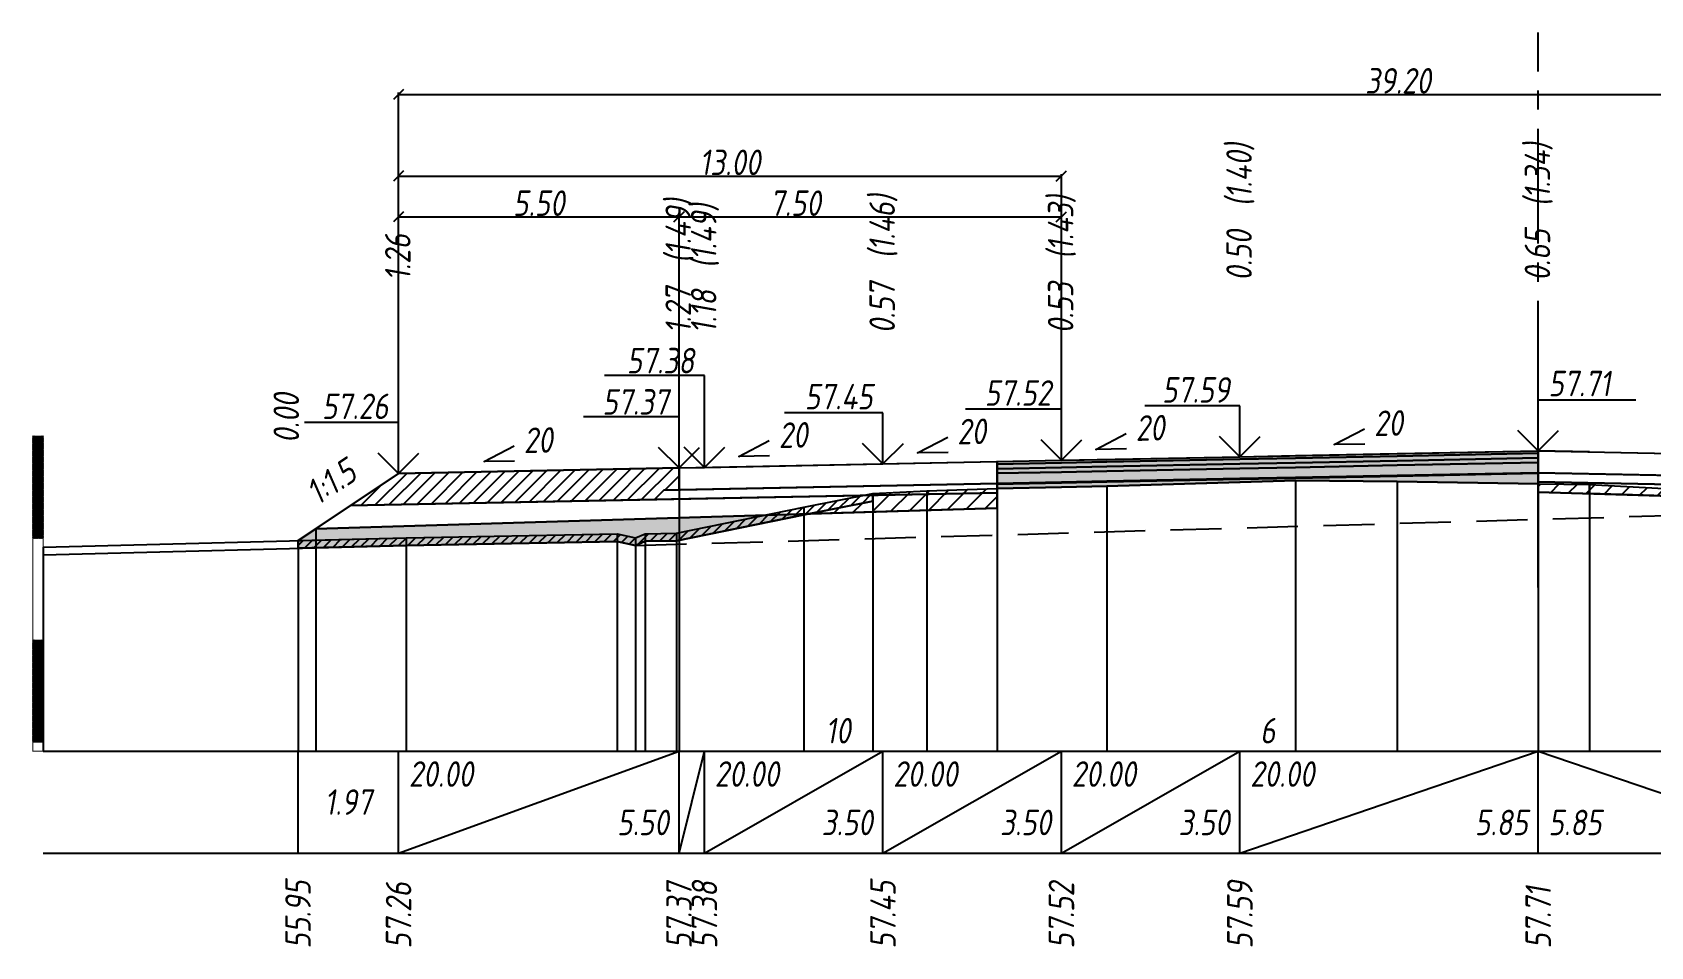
# Model space of a CAD drawing. Extents: x -717 to 1451, y -133302 to 233.
# Drawn here: x 78.9 to 237.6, y -72738.2 to -72648.5 of the extents above; entities that cross this region are included whole.
import ezdxf
from ezdxf.enums import TextEntityAlignment as Align

# ---------------------------------------------------------------- set-up
doc = ezdxf.new("R2010")
doc.units = 0
doc.linetypes.add('осевая2', pattern=[1.125, 0.75, -0.125, 0.125, -0.125])
doc.linetypes.add('штриховая', pattern=[0.75, 0.5, -0.25])
for name, color, linetype in [('Интерполированный поперечник', 2, 'Continuous'), ('Код_514', 1, 'Continuous'), ('Контур_0', 7, 'Continuous'), ('Контур_2564', 7, 'Continuous'), ('Контур_2660', 7, 'Continuous'), ('Контур_2665', 7, 'Continuous'), ('Контур_400', 7, 'Continuous'), ('Контур_508', 7, 'Continuous'), ('Контур_512', 7, 'Continuous'), ('Контур_513', 7, 'Continuous'), ('Красный поперечник', 1, 'Continuous'), ('Линейка абсолютных высот', 7, 'Continuous'), ('Объём_2501', 7, 'Continuous'), ('Объём_2564', 7, 'Continuous'), ('Объём_2650', 7, 'Continuous'), ('Объём_2660', 7, 'Continuous'), ('Объём_2661', 7, 'Continuous'), ('Объём_2665', 7, 'Continuous'), ('Объём_2666', 7, 'Continuous'), ('Объём_2667', 7, 'Continuous'), ('Объём_2668', 7, 'Continuous'), ('Объём_2669', 7, 'Continuous'), ('Объём_2675', 7, 'Continuous'), ('Объём_2753', 7, 'Continuous'), ('Ось', 1, 'осевая2'), ('Откосы', 7, 'Continuous'), ('Отметки покрытия', 7, 'Continuous'), ('Рабочие отметки', 7, 'Continuous'), ('Рабочие отметки доп.', 7, 'Continuous'), ('Слои выравнивания', 7, 'Continuous'), ('Таблица', 7, 'Continuous'), ('Уклоны проезжей части', 7, 'Continuous'), ('Черный поперечник', 3, 'Continuous')]:
    doc.layers.add(name, color=color, linetype=linetype)
for name, color, linetype, true_color in [('Контур_2540', 2, 'Continuous', 0xffff00), ('Контур_2560', 2, 'Continuous', 0xffff00), ('Контур_2561', 7, 'Continuous', 0xff8040), ('Контур_2562', 3, 'Continuous', 0x00ff00), ('Контур_2563', 7, 'Continuous', 0xff8000), ('Контур_2570', 7, 'Continuous', 0x80ff00), ('Контур_2725', 7, 'Continuous', 0x323232), ('Контур_2736', 4, 'Continuous', 0x00ffff), ('Контур_2737', 4, 'Continuous', 0x00ffff), ('Контур_2738', 4, 'Continuous', 0x00ffff), ('Контур_2739', 4, 'Continuous', 0x00ffff), ('Контур_2741', 4, 'Continuous', 0x00ffff), ('Контур_2742', 4, 'Continuous', 0x00ffff), ('Контур_2743', 4, 'Continuous', 0x00ffff), ('Контур_2744', 7, 'Continuous', 0xa4ffff), ('Контур_2745', 7, 'Continuous', 0xa4ffff), ('Контур_2747', 4, 'Continuous', 0x00ffff), ('Контур_2748', 4, 'Continuous', 0x00ffff), ('Контур_2749', 4, 'Continuous', 0x00ffff), ('Контур_2750', 4, 'Continuous', 0x00ffff), ('Контур_2751', 4, 'Continuous', 0x00ffff), ('Контур_2752', 4, 'Continuous', 0x00ffff), ('Контур_2760', 7, 'Continuous', 0x323232), ('Контур_2761', 7, 'Continuous', 0x323232), ('Контур_2762', 7, 'Continuous', 0x323232), ('Контур_2763', 7, 'Continuous', 0x323232), ('Контур_2764', 7, 'Continuous', 0x323232), ('Контур_2765', 7, 'Continuous', 0x323232), ('Контур_402', 7, 'Continuous', 0xff6464), ('Контур_703', 4, 'Continuous', 0x00ffff), ('Контур_705', 4, 'Continuous', 0x00ffff), ('Контур_707', 4, 'Continuous', 0x00ffff), ('Контур_720', 131, 'Continuous', 0xaaffff), ('Объём_2500', 7, 'Continuous', 0xc0c0c0), ('Объём_2520', 7, 'Continuous', 0x80ffff), ('Объём_2540', 2, 'Continuous', 0xffff00), ('Объём_2560', 2, 'Continuous', 0xffff00), ('Объём_2561', 7, 'Continuous', 0xff8040), ('Объём_2562', 3, 'Continuous', 0x00ff00), ('Объём_2563', 7, 'Continuous', 0xff8000), ('Объём_2570', 7, 'Continuous', 0x80ff00), ('Объём_2600', 7, 'Continuous', 0x808000), ('Объём_2746', 2, 'Continuous', 0xffff00)]:
    doc.layers.add(name, color=color, linetype=linetype, true_color=true_color)
doc.styles.get("Standard").update_dxf_attribs({"font": 'txt', "height": 2.5})
doc.styles.add('М', font='romand.shx', dxfattribs={"width": 0.8, "oblique": 10, "height": 2.5})
doc.dimstyles.get("Standard").update_dxf_attribs({"dimtxt": 0.18, "dimasz": 0.18, "dimexe": 0.18, "dimexo": 0.0625, "dimgap": 0.09, "dimtad": 0, "dimtih": 1, "dimtoh": 1, "dimdec": 4, "dimzin": 0, "dimdsep": 46, "dimtxsty": 'Standard', "dimcen": 0.09, "dimadec": 0, "dimazin": 0, "dimtfac": 1, "dimtdec": 4, "dimtofl": 0, "dimtmove": 0, "dimatfit": 3, "dimfxl": 1, "dimtolj": 1, "dimtzin": 0, "dimarcsym": 0})
pattern_1 = [(45.00000125, (0, 0), (-0.026516505928, 0.026516504769), []), (135.00000034, (0, 0), (-0.02651650519, -0.026516505506), [])]

# ---------------------------------------------------------------- blocks, each defined once
blk = doc.blocks.new('_Oblique')
at = {"color": 0, "linetype": 'ByBlock', "lineweight": -2}
blk.add_line((-0.5, -0.5), (0.5, 0.5), dxfattribs=at)
blk = doc.blocks.new('*D3459')
at = {"color": 0, "lineweight": -2, "transparency": 16777216}
for p, q in [((114.86, -72691.78), (114.86, -72666.43)), ((114.86, -72666.61), (142.36, -72666.61)), ((142.36, -72691.23), (142.36, -72666.43))]:
    blk.add_line(p, q, dxfattribs=at)
at = {"layer": 'Defpoints', "color": 0, "transparency": 16777216}
for p in [(142.36, -72666.61), (114.86, -72691.85), (142.36, -72691.3)]:
    blk.add_point(p, dxfattribs=at)
at = {"color": 0, "lineweight": -2, "transparency": 16777216, "rotation": 180}
blk.add_blockref('_Oblique', (114.86, -72666.61), dxfattribs=at)
at = {"color": 0, "lineweight": -2, "transparency": 16777216}
blk.add_blockref('_Oblique', (142.36, -72666.61), dxfattribs=at)
at = {"color": 0, "transparency": 16777216, "insert": (128.61, -72665.27), "char_height": 2.5, "width": 9.5833, "attachment_point": 5, "style": 'М'}
blk.add_mtext('\\A1;5.50', dxfattribs=at)
blk = doc.blocks.new('*D3461')
at = {"color": 0, "lineweight": -2, "transparency": 16777216}
for p, q in [((142.36, -72691.23), (142.36, -72666.43)), ((142.36, -72666.61), (179.86, -72666.61)), ((179.86, -72690.48), (179.86, -72666.43))]:
    blk.add_line(p, q, dxfattribs=at)
at = {"layer": 'Defpoints', "color": 0, "transparency": 16777216}
for p in [(179.86, -72666.61), (179.86, -72690.55), (142.36, -72691.3)]:
    blk.add_point(p, dxfattribs=at)
at = {"color": 0, "lineweight": -2, "transparency": 16777216, "rotation": 180}
blk.add_blockref('_Oblique', (142.36, -72666.61), dxfattribs=at)
at = {"color": 0, "lineweight": -2, "transparency": 16777216}
blk.add_blockref('_Oblique', (179.86, -72666.61), dxfattribs=at)
at = {"color": 0, "transparency": 16777216, "insert": (153.77, -72665.27), "char_height": 2.5, "width": 9.5833, "attachment_point": 5, "style": 'М'}
blk.add_mtext('\\A1;7.50', dxfattribs=at)
blk = doc.blocks.new('*D3464')
at = {"color": 0, "lineweight": -2, "transparency": 16777216}
for p, q in [((114.86, -72691.78), (114.86, -72662.43)), ((114.86, -72662.61), (179.86, -72662.61)), ((179.86, -72690.48), (179.86, -72662.43))]:
    blk.add_line(p, q, dxfattribs=at)
at = {"layer": 'Defpoints', "color": 0, "transparency": 16777216}
for p in [(179.86, -72662.61), (179.86, -72690.55), (114.86, -72691.85)]:
    blk.add_point(p, dxfattribs=at)
at = {"color": 0, "lineweight": -2, "transparency": 16777216, "rotation": 180}
blk.add_blockref('_Oblique', (114.86, -72662.61), dxfattribs=at)
at = {"color": 0, "lineweight": -2, "transparency": 16777216}
blk.add_blockref('_Oblique', (179.86, -72662.61), dxfattribs=at)
at = {"color": 0, "transparency": 16777216, "insert": (147.36, -72661.27), "char_height": 2.5, "width": 10.8333, "attachment_point": 5, "style": 'М'}
blk.add_mtext('\\A1;13.00', dxfattribs=at)
blk = doc.blocks.new('*D3465')
at = {"color": 0, "lineweight": -2, "transparency": 16777216}
for p, q in [((114.86, -72691.78), (114.86, -72654.43)), ((114.86, -72654.61), (310.87, -72654.61)), ((310.87, -72691.58), (310.87, -72654.43))]:
    blk.add_line(p, q, dxfattribs=at)
at = {"layer": 'Defpoints', "color": 0, "transparency": 16777216}
for p in [(310.87, -72654.61), (114.86, -72691.85), (310.87, -72691.65)]:
    blk.add_point(p, dxfattribs=at)
at = {"color": 0, "lineweight": -2, "transparency": 16777216, "rotation": 180}
blk.add_blockref('_Oblique', (114.86, -72654.61), dxfattribs=at)
at = {"color": 0, "lineweight": -2, "transparency": 16777216}
blk.add_blockref('_Oblique', (310.87, -72654.61), dxfattribs=at)
at = {"color": 0, "transparency": 16777216, "insert": (212.87, -72653.27), "char_height": 2.5, "width": 12.0833, "attachment_point": 5, "style": 'М'}
blk.add_mtext('\\A1;39.20', dxfattribs=at)

msp = doc.modelspace()

# ---------------------------------------------------------------- hatches: boundary and pattern name
at = {"layer": 'Линейка абсолютных высот'}
h = msp.add_hatch(dxfattribs=at)
h.set_pattern_fill('ANSI37', scale=0.3, style=0)
h.set_pattern_definition(pattern_1)
h.paths.add_polyline_path([(80, -72698.108), (80, -72688.108), (79, -72688.108), (79, -72698.108)])
h = msp.add_hatch(dxfattribs=at)
h.set_pattern_fill('ANSI37', scale=0.3, style=0)
h.set_pattern_definition(pattern_1)
h.paths.add_polyline_path([(80, -72718.108), (80, -72708.108), (79, -72708.108), (79, -72718.108)])
at = {"layer": 'Объём_2563'}
h = msp.add_hatch(dxfattribs=at)
h.set_pattern_fill('ANSI31', color=256, scale=0.3)
h.paths.add_polyline_path([(139.941, -72694.332), (110.143, -72694.928), (114.86, -72691.784), (142.36, -72691.234), (142.36, -72693.384), (140.86, -72693.414)])
h.paths.add_polyline_path([(295.792, -72693.982), (294.873, -72693.064), (293.373, -72693.034), (293.373, -72692.884), (294.771, -72692.885), (294.772, -72691.885), (294.272, -72691.885), (294.273, -72691.071), (297.094, -72691.197), (297.094, -72691.819), (298.494, -72691.819), (298.494, -72691.28), (307.49, -72691.459), (307.49, -72692.025), (308.89, -72692.025), (308.89, -72691.025), (308.39, -72691.025), (308.39, -72690.525), (310.873, -72690.834), (316.208, -72694.391)])
at = {"layer": 'Объём_2570'}
h = msp.add_hatch(dxfattribs=at)
h.set_pattern_fill('ANSI31', color=256, scale=0.2)
h.paths.add_polyline_path([(161.371, -72694.5), (154.591, -72695.835), (142.108, -72698.387), (139.032, -72698.43), (138.086, -72698.833), (136.302, -72698.438), (115.598, -72698.834), (105, -72699.107), (105, -72698.357), (115.598, -72698.084), (136.302, -72697.688), (138.086, -72698.083), (139.032, -72697.68), (142.108, -72697.637), (154.591, -72695.085), (161.371, -72693.75)])
h.paths.add_polyline_path([(323.936, -72693.591), (292.537, -72694.573), (281.657, -72694.471), (272.543, -72694.341), (270.157, -72693.857), (265.468, -72692.533), (256.876, -72694.547), (253.236, -72695.493), (251.66, -72695.238), (249.515, -72694.872), (249.515, -72694.122), (251.66, -72694.488), (253.236, -72694.743), (256.876, -72693.797), (265.468, -72691.783), (270.157, -72693.107), (272.543, -72693.591), (281.657, -72693.721), (292.537, -72693.823), (323.936, -72692.841)])
at = {"layer": 'Объём_2600'}
h = msp.add_hatch(dxfattribs=at)
h.set_pattern_fill('ANSI31', color=6, scale=0.4)
h.paths.add_polyline_path([(166.655, -72693.484), (173.561, -72693.258), (173.561, -72695.19), (155.041, -72695.746), (161.371, -72694.5), (161.371, -72693.75)])
h.paths.add_polyline_path([(249.515, -72694.286), (226.617, -72693.599), (226.617, -72692.791), (231.636, -72692.873), (238.956, -72693.26), (249.515, -72694.122)])
h.paths.add_polyline_path([(319.91, -72695.525), (319.186, -72695.525), (319.186, -72696.376), (257.029, -72694.511), (265.468, -72692.533), (270.157, -72693.857), (272.543, -72694.341), (281.657, -72694.471), (292.537, -72694.573), (322.756, -72693.628)])
h = msp.add_hatch(dxfattribs=at)
h.set_pattern_fill('HONEY', color=5, scale=0.3)
h.paths.add_polyline_path([(139.032, -72698.43), (138.086, -72698.833), (136.302, -72698.438), (115.598, -72698.834), (105, -72699.107), (105, -72698.357), (106.743, -72697.195), (155.041, -72695.746), (142.108, -72698.387)])
h.paths.add_polyline_path([(256.876, -72694.547), (253.236, -72695.493), (251.66, -72695.238), (249.515, -72694.872), (249.515, -72694.286), (257.029, -72694.511)])
at = {"layer": 'Слои выравнивания'}
for color, points in [(2, [(173.561, -72690.61), (179.86, -72690.484), (184.31, -72690.395), (197.36, -72690.134), (202.818, -72690.025), (212.798, -72689.825), (226.617, -72689.549), (226.617, -72689.799), (212.798, -72690.075), (202.818, -72690.275), (197.36, -72690.384), (184.31, -72690.645), (179.86, -72690.734), (173.561, -72690.86)]), (3, [(173.561, -72690.86), (179.86, -72690.734), (184.31, -72690.645), (197.36, -72690.384), (202.818, -72690.275), (212.798, -72690.075), (226.617, -72689.799), (226.617, -72690.249), (212.798, -72690.525), (202.818, -72690.725), (197.36, -72690.834), (184.31, -72691.095), (179.86, -72691.184), (173.561, -72691.31)]), (4, [(173.561, -72691.31), (179.86, -72691.184), (184.31, -72691.095), (197.36, -72690.834), (202.818, -72690.725), (212.798, -72690.525), (226.617, -72690.249), (226.617, -72690.699), (212.798, -72690.975), (202.818, -72691.175), (197.36, -72691.284), (184.31, -72691.545), (179.86, -72691.634), (173.561, -72691.76)]), (5, [(173.561, -72691.76), (179.86, -72691.634), (184.31, -72691.545), (197.36, -72691.284), (202.818, -72691.175), (212.798, -72690.975), (226.617, -72690.699), (226.617, -72691.699), (212.798, -72691.975), (202.818, -72692.175), (197.36, -72692.284), (184.31, -72692.545), (179.86, -72692.634), (173.561, -72692.76)]), (7, [(173.561, -72692.76), (179.86, -72692.634), (184.31, -72692.545), (197.36, -72692.284), (202.818, -72692.175), (212.798, -72691.975), (226.617, -72691.699), (226.617, -72691.749), (212.798, -72692.025), (202.818, -72692.225), (197.36, -72692.334), (184.31, -72692.595), (179.86, -72692.684), (173.561, -72692.81)]), (6, [(173.561, -72692.81), (179.86, -72692.684), (184.31, -72692.595), (197.36, -72692.334), (202.818, -72692.225), (212.798, -72692.025), (226.617, -72691.749), (226.617, -72692.791), (212.798, -72692.566), (202.818, -72692.452), (197.36, -72692.617), (184.31, -72693.012), (179.86, -72693.114), (173.561, -72693.258)])]:
    msp.add_hatch(color=color, dxfattribs=at).paths.add_polyline_path(points)

# ---------------------------------------------------------------- linework, layer by layer
at = {"layer": 'Интерполированный поперечник', "linetype": 'штриховая', "ltscale": 10, "flags": 128}
msp.add_lwpolyline([(138.086, -72698.833), (253.236, -72695.493)], dxfattribs=at)
at = {"layer": 'Код_514'}
for p, q in [((105, -72729), (105, -72719)), ((114.86, -72729), (114.86, -72719)), ((114.86, -72729), (142.36, -72719)), ((142.36, -72729), (142.36, -72719)), ((142.36, -72729), (144.86, -72719)), ((144.86, -72729), (144.86, -72719)), ((144.86, -72729), (162.36, -72719)), ((162.36, -72729), (162.36, -72719)), ((162.36, -72729), (179.86, -72719)), ((179.86, -72729), (179.86, -72719)), ((179.86, -72729), (197.36, -72719)), ((197.36, -72729), (197.36, -72719)), ((197.36, -72729), (226.617, -72719)), ((226.617, -72729), (226.617, -72719)), ((226.617, -72719), (255.873, -72729))]:
    msp.add_line(p, q, dxfattribs=at)
at = {"layer": 'Контур_0', "color": 250, "flags": 128}
for points in [[(142.36, -72691.234), (173.561, -72690.61), (173.561, -72692.76), (142.36, -72693.384), (142.36, -72691.234), (142.36, -72691.234)], [(290.873, -72692.984), (226.617, -72691.699), (226.617, -72689.549), (293.373, -72690.884), (293.373, -72693.034), (290.873, -72692.984), (290.873, -72692.984)], [(293.373, -72693.934), (226.617, -72692.599), (226.617, -72691.699), (294.873, -72693.064), (295.792, -72693.982), (293.373, -72693.934), (293.373, -72693.934)], [(140.86, -72693.414), (173.561, -72692.76), (173.561, -72693.66), (139.941, -72694.332), (140.86, -72693.414), (140.86, -72693.414)]]:
    msp.add_lwpolyline(points, dxfattribs=at)
at = {"layer": 'Контур_0', "flags": 128}
for points in [[(114.86, -72691.784), (105, -72698.357), (105, -72698.357), (105, -72698.357), (105, -72698.357), (105, -72698.357), (105, -72698.357), (105, -72698.357), (105, -72698.357), (105, -72698.357), (105, -72698.357), (105, -72698.357), (105, -72698.357), (105, -72698.357), (105, -72698.357), (105, -72698.357)], [(114.86, -72691.784), (105, -72698.357), (105, -72698.357), (105, -72698.357), (105, -72698.357), (105, -72698.357), (105, -72698.357), (105, -72698.357), (105, -72698.357), (105, -72698.357), (105, -72698.357), (105, -72698.357), (105, -72698.357), (105, -72698.357), (105, -72698.357), (105, -72698.357), (105, -72698.357), (105, -72698.357), (105, -72698.357), (105, -72698.357), (105, -72698.357), (105, -72698.357), (105, -72698.357), (105, -72698.357), (105, -72698.357), (105, -72698.357), (105, -72698.357), (105, -72698.357), (105, -72698.357), (105, -72698.357)], [(110.143, -72694.928), (139.941, -72694.332), (140.86, -72693.414), (142.36, -72693.384)]]:
    msp.add_lwpolyline(points, dxfattribs=at)
at = {"layer": 'Контур_2540', "color": 250, "flags": 128}
for points in [[(173.561, -72695.19), (106.743, -72697.195), (110.143, -72694.928), (173.561, -72693.66), (173.561, -72695.19), (173.561, -72695.19)], [(316.945, -72696.309), (226.617, -72693.599), (226.617, -72692.599), (316.208, -72694.391), (319.186, -72696.376), (316.945, -72696.309), (316.945, -72696.309)]]:
    msp.add_lwpolyline(points, dxfattribs=at)
at = {"layer": 'Контур_2560', "flags": 128}
msp.add_lwpolyline([(114.86, -72691.784), (114.86, -72691.784), (114.86, -72691.784), (142.36, -72691.234)], dxfattribs=at)
at = {"layer": 'Контур_2561', "flags": 128}
msp.add_lwpolyline([(142.36, -72691.234), (142.36, -72691.234), (114.86, -72691.784), (114.86, -72691.784), (142.36, -72691.234)], dxfattribs=at)
at = {"layer": 'Контур_2562', "flags": 128}
msp.add_lwpolyline([(114.86, -72691.784), (114.86, -72691.784), (114.86, -72691.784), (114.86, -72691.784), (114.86, -72691.784)], dxfattribs=at)
at = {"layer": 'Контур_2563', "flags": 128}
msp.add_lwpolyline([(139.941, -72694.332), (110.143, -72694.928), (114.86, -72691.784), (142.36, -72691.234), (142.36, -72693.384), (140.86, -72693.414), (139.941, -72694.332), (139.941, -72694.332)], dxfattribs=at)
at = {"layer": 'Контур_2564', "flags": 128}
msp.add_lwpolyline([(114.86, -72691.784), (142.36, -72691.234)], dxfattribs=at)
at = {"layer": 'Контур_2570', "flags": 128}
msp.add_lwpolyline([(80, -72699.75), (115.598, -72698.834), (136.302, -72698.438), (138.086, -72698.833), (139.032, -72698.43), (142.108, -72698.387), (142.108, -72698.387), (154.591, -72695.835), (161.371, -72694.5), (161.371, -72693.75), (166.655, -72693.484), (173.561, -72693.258), (184.31, -72693.012), (202.818, -72692.452), (212.798, -72692.566), (226.617, -72692.791), (231.636, -72692.873), (238.956, -72693.26)], dxfattribs=at)
at = {"layer": 'Контур_2660', "flags": 128}
for points in [[(226.617, -72693.599), (319.186, -72696.376)], [(106.743, -72697.195), (173.561, -72695.19)]]:
    msp.add_lwpolyline(points, dxfattribs=at)
at = {"layer": 'Контур_2665', "flags": 128}
msp.add_lwpolyline([(114.86, -72691.784), (114.86, -72691.784)], dxfattribs=at)
at = {"layer": 'Контур_2725', "flags": 128}
msp.add_lwpolyline([(173.561, -72693.258), (179.86, -72693.114), (184.31, -72693.012), (197.36, -72692.617), (202.818, -72692.452), (212.798, -72692.566), (226.617, -72692.791)], dxfattribs=at)
at = {"layer": 'Контур_2736', "flags": 128}
msp.add_lwpolyline([(114.86, -72691.784), (105, -72698.357)], dxfattribs=at)
at = {"layer": 'Контур_2737', "flags": 128}
msp.add_lwpolyline([(105, -72698.357), (105, -72698.357)], dxfattribs=at)
at = {"layer": 'Контур_2738', "flags": 128}
msp.add_lwpolyline([(105, -72698.357), (105, -72698.357)], dxfattribs=at)
at = {"layer": 'Контур_2739', "flags": 128}
msp.add_lwpolyline([(105, -72698.357), (105, -72698.357)], dxfattribs=at)
at = {"layer": 'Контур_2741', "flags": 128}
msp.add_lwpolyline([(105, -72698.357), (105, -72698.357)], dxfattribs=at)
at = {"layer": 'Контур_2742', "flags": 128}
msp.add_lwpolyline([(105, -72698.357), (105, -72698.357)], dxfattribs=at)
at = {"layer": 'Контур_2743', "flags": 128}
msp.add_lwpolyline([(105, -72698.357), (105, -72698.357)], dxfattribs=at)
at = {"layer": 'Контур_2744', "flags": 128}
msp.add_lwpolyline([(105, -72698.357), (105, -72698.357)], dxfattribs=at)
msp.add_lwpolyline([(105, -72698.357), (105, -72698.357)], dxfattribs=at)
msp.add_lwpolyline([(105, -72698.357), (105, -72698.357)], dxfattribs=at)
msp.add_lwpolyline([(105, -72698.357), (105, -72698.357)], dxfattribs=at)
msp.add_lwpolyline([(105, -72698.357), (105, -72698.357)], dxfattribs=at)
msp.add_lwpolyline([(105, -72698.357), (105, -72698.357)], dxfattribs=at)
at = {"layer": 'Контур_2745', "flags": 128}
msp.add_lwpolyline([(105, -72698.357), (105, -72698.357)], dxfattribs=at)
msp.add_lwpolyline([(105, -72698.357), (105, -72698.357)], dxfattribs=at)
msp.add_lwpolyline([(105, -72698.357), (105, -72698.357)], dxfattribs=at)
msp.add_lwpolyline([(105, -72698.357), (105, -72698.357)], dxfattribs=at)
msp.add_lwpolyline([(105, -72698.357), (105, -72698.357)], dxfattribs=at)
msp.add_lwpolyline([(105, -72698.357), (105, -72698.357)], dxfattribs=at)
at = {"layer": 'Контур_2747', "flags": 128}
msp.add_lwpolyline([(105, -72698.357), (105, -72698.357)], dxfattribs=at)
at = {"layer": 'Контур_2748', "flags": 128}
msp.add_lwpolyline([(105, -72698.357), (105, -72698.357)], dxfattribs=at)
at = {"layer": 'Контур_2749', "flags": 128}
msp.add_lwpolyline([(105, -72698.357), (105, -72698.357)], dxfattribs=at)
at = {"layer": 'Контур_2750', "flags": 128}
msp.add_lwpolyline([(105, -72698.357), (105, -72698.357)], dxfattribs=at)
at = {"layer": 'Контур_2751', "flags": 128}
msp.add_lwpolyline([(105, -72698.357), (105, -72698.357)], dxfattribs=at)
at = {"layer": 'Контур_2752', "flags": 128}
msp.add_lwpolyline([(105, -72698.357), (105, -72698.357)], dxfattribs=at)
at = {"layer": 'Контур_2760', "flags": 128}
msp.add_lwpolyline([(173.561, -72690.61), (179.86, -72690.484), (184.31, -72690.395), (197.36, -72690.134), (202.818, -72690.025), (212.798, -72689.825), (226.617, -72689.549)], dxfattribs=at)
at = {"layer": 'Контур_2761', "flags": 128}
msp.add_lwpolyline([(173.561, -72690.86), (179.86, -72690.734), (184.31, -72690.645), (197.36, -72690.384), (202.818, -72690.275), (212.798, -72690.075), (226.617, -72689.799)], dxfattribs=at)
at = {"layer": 'Контур_2762', "flags": 128}
msp.add_lwpolyline([(173.561, -72691.31), (179.86, -72691.184), (184.31, -72691.095), (197.36, -72690.834), (202.818, -72690.725), (212.798, -72690.525), (226.617, -72690.249)], dxfattribs=at)
at = {"layer": 'Контур_2763', "flags": 128}
msp.add_lwpolyline([(173.561, -72691.76), (179.86, -72691.634), (184.31, -72691.545), (197.36, -72691.284), (202.818, -72691.175), (212.798, -72690.975), (226.617, -72690.699)], dxfattribs=at)
at = {"layer": 'Контур_2764', "flags": 128}
msp.add_lwpolyline([(173.561, -72692.76), (179.86, -72692.634), (184.31, -72692.545), (197.36, -72692.284), (202.818, -72692.175), (212.798, -72691.975), (226.617, -72691.699)], dxfattribs=at)
at = {"layer": 'Контур_2765', "flags": 128}
msp.add_lwpolyline([(173.561, -72692.81), (179.86, -72692.684), (184.31, -72692.595), (197.36, -72692.334), (202.818, -72692.225), (212.798, -72692.025), (226.617, -72691.749)], dxfattribs=at)
at = {"layer": 'Контур_400', "flags": 128}
for points in [[(142.36, -72691.234), (144.86, -72691.184), (162.36, -72690.834), (179.86, -72690.484), (179.86, -72690.484), (179.86, -72690.484), (179.86, -72690.484), (197.36, -72690.134), (226.617, -72689.549)], [(226.617, -72689.549), (255.873, -72690.134), (273.373, -72690.484), (273.373, -72690.484), (273.373, -72690.484), (273.373, -72690.484), (290.873, -72690.834), (290.873, -72690.834), (293.373, -72690.884)]]:
    msp.add_lwpolyline(points, dxfattribs=at)
at = {"layer": 'Контур_402', "flags": 128}
msp.add_lwpolyline([(106.743, -72697.195), (173.561, -72695.19), (173.561, -72693.258), (184.31, -72693.012), (202.818, -72692.452), (212.798, -72692.566), (226.617, -72692.791), (226.617, -72693.599), (319.186, -72696.376)], dxfattribs=at)
at = {"layer": 'Контур_508', "flags": 128}
msp.add_lwpolyline([(105, -72698.357), (106.743, -72697.195), (173.561, -72695.19), (173.561, -72693.258), (184.31, -72693.012), (202.818, -72692.452), (212.798, -72692.566), (226.617, -72692.791), (226.617, -72693.599), (319.186, -72696.376), (319.186, -72695.525), (319.91, -72695.525), (323.936, -72692.841)], dxfattribs=at)
at = {"layer": 'Контур_512', "flags": 128}
for points in [[(226.617, -72693.599), (319.186, -72696.376), (319.186, -72695.525), (319.91, -72695.525), (323.936, -72692.841)], [(105, -72698.357), (106.743, -72697.195), (173.561, -72695.19)]]:
    msp.add_lwpolyline(points, dxfattribs=at)
at = {"layer": 'Контур_513', "flags": 128}
msp.add_lwpolyline([(105, -72698.357), (106.743, -72697.195), (173.561, -72695.19), (173.561, -72693.258), (184.31, -72693.012), (202.818, -72692.452), (212.798, -72692.566), (226.617, -72692.791), (226.617, -72693.599), (319.186, -72696.376), (319.186, -72695.525), (319.91, -72695.525), (323.936, -72692.841)], dxfattribs=at)
at = {"layer": 'Контур_703', "flags": 128}
for points in [[(114.86, -72691.784), (105, -72698.357)], [(105, -72698.357), (105, -72698.357)]]:
    msp.add_lwpolyline(points, dxfattribs=at)
at = {"layer": 'Контур_705', "flags": 128}
msp.add_lwpolyline([(105, -72698.357), (105, -72698.357)], dxfattribs=at)
at = {"layer": 'Контур_707', "flags": 128}
msp.add_lwpolyline([(105, -72698.357), (105, -72698.357)], dxfattribs=at)
at = {"layer": 'Контур_720', "flags": 128}
msp.add_lwpolyline([(105, -72698.357), (105, -72698.357)], dxfattribs=at)
at = {"layer": 'Красный поперечник'}
for p, q in [((162.36, -72690.834), (179.86, -72690.484)), ((179.86, -72690.484), (197.36, -72690.134)), ((197.36, -72690.134), (226.617, -72689.549)), ((226.617, -72689.549), (255.873, -72690.134)), ((105, -72698.357), (114.86, -72691.784)), ((114.86, -72691.784), (142.36, -72691.234)), ((142.36, -72691.234), (144.86, -72691.184)), ((144.86, -72691.184), (162.36, -72690.834)), ((226.617, -72693.599), (226.617, -72719)), ((173.561, -72695.19), (173.561, -72719)), ((105, -72698.357), (105, -72719)), ((106.743, -72697.195), (106.743, -72719))]:
    msp.add_line(p, q, dxfattribs=at)
at = {"layer": 'Линейка абсолютных высот', "color": 7, "const_width": 0.1, "flags": 128}
for points in [[(80, -72698.108), (80, -72688.108), (79, -72688.108), (79, -72698.108), (80, -72698.108)], [(80, -72708.108), (80, -72698.108), (79, -72698.108), (79, -72708.108), (80, -72708.108)], [(80, -72718.108), (80, -72708.108), (79, -72708.108), (79, -72718.108), (80, -72718.108)], [(80, -72719), (80, -72718.108), (79, -72718.108), (79, -72719), (80, -72719)]]:
    msp.add_lwpolyline(points, dxfattribs=at)
at = {"layer": 'Объём_2500', "color": 250, "flags": 128}
for points in [[(142.36, -72691.234), (173.561, -72690.61), (173.561, -72692.76), (142.36, -72693.384), (142.36, -72691.234), (142.36, -72691.234)], [(142.36, -72691.234), (173.561, -72690.61), (173.561, -72692.76), (142.36, -72693.384), (142.36, -72691.234), (142.36, -72691.234)], [(290.873, -72692.984), (226.617, -72691.699), (226.617, -72689.549), (293.373, -72690.884), (293.373, -72693.034), (290.873, -72692.984), (290.873, -72692.984)]]:
    msp.add_lwpolyline(points, dxfattribs=at)
at = {"layer": 'Объём_2501', "flags": 128}
for points in [[(142.36, -72691.234), (144.86, -72691.184), (162.36, -72690.834), (179.86, -72690.484), (179.86, -72690.484), (179.86, -72690.484), (179.86, -72690.484), (197.36, -72690.134), (226.617, -72689.549)], [(142.36, -72691.234), (144.86, -72691.184), (162.36, -72690.834), (179.86, -72690.484)], [(226.617, -72689.549), (255.873, -72690.134), (273.373, -72690.484), (273.373, -72690.484), (273.373, -72690.484), (273.373, -72690.484), (290.873, -72690.834), (290.873, -72690.834), (293.373, -72690.884)]]:
    msp.add_lwpolyline(points, dxfattribs=at)
at = {"layer": 'Объём_2520', "color": 250, "flags": 128}
for points in [[(293.373, -72693.934), (226.617, -72692.599), (226.617, -72691.699), (294.873, -72693.064), (295.792, -72693.982), (293.373, -72693.934), (293.373, -72693.934)], [(140.86, -72693.414), (173.561, -72692.76), (173.561, -72693.66), (139.941, -72694.332), (140.86, -72693.414), (140.86, -72693.414)], [(140.86, -72693.414), (173.561, -72692.76), (173.561, -72693.66), (139.941, -72694.332), (140.86, -72693.414), (140.86, -72693.414)]]:
    msp.add_lwpolyline(points, dxfattribs=at)
at = {"layer": 'Объём_2540', "color": 250, "flags": 128}
for points in [[(173.561, -72695.19), (106.743, -72697.195), (110.143, -72694.928), (173.561, -72693.66), (173.561, -72695.19), (173.561, -72695.19)], [(173.561, -72695.19), (106.743, -72697.195), (110.143, -72694.928), (173.561, -72693.66), (173.561, -72695.19), (173.561, -72695.19)], [(316.945, -72696.309), (226.617, -72693.599), (226.617, -72692.599), (316.208, -72694.391), (319.186, -72696.376), (316.945, -72696.309), (316.945, -72696.309)]]:
    msp.add_lwpolyline(points, dxfattribs=at)
at = {"layer": 'Объём_2560', "flags": 128}
msp.add_lwpolyline([(114.86, -72691.784), (114.86, -72691.784), (114.86, -72691.784), (142.36, -72691.234)], dxfattribs=at)
msp.add_lwpolyline([(114.86, -72691.784), (114.86, -72691.784), (114.86, -72691.784), (142.36, -72691.234)], dxfattribs=at)
at = {"layer": 'Объём_2561', "flags": 128}
msp.add_lwpolyline([(142.36, -72691.234), (142.36, -72691.234), (114.86, -72691.784), (114.86, -72691.784), (142.36, -72691.234)], dxfattribs=at)
msp.add_lwpolyline([(142.36, -72691.234), (142.36, -72691.234), (114.86, -72691.784), (114.86, -72691.784), (142.36, -72691.234)], dxfattribs=at)
at = {"layer": 'Объём_2562', "flags": 128}
msp.add_lwpolyline([(114.86, -72691.784), (114.86, -72691.784), (114.86, -72691.784), (114.86, -72691.784), (114.86, -72691.784)], dxfattribs=at)
msp.add_lwpolyline([(114.86, -72691.784), (114.86, -72691.784), (114.86, -72691.784), (114.86, -72691.784), (114.86, -72691.784)], dxfattribs=at)
at = {"layer": 'Объём_2563', "flags": 128}
msp.add_lwpolyline([(139.941, -72694.332), (110.143, -72694.928), (114.86, -72691.784), (142.36, -72691.234), (142.36, -72693.384), (140.86, -72693.414), (139.941, -72694.332), (139.941, -72694.332)], dxfattribs=at)
msp.add_lwpolyline([(139.941, -72694.332), (110.143, -72694.928), (114.86, -72691.784), (142.36, -72691.234), (142.36, -72693.384), (140.86, -72693.414), (139.941, -72694.332), (139.941, -72694.332)], dxfattribs=at)
at = {"layer": 'Объём_2564', "flags": 128}
msp.add_lwpolyline([(114.86, -72691.784), (142.36, -72691.234)], dxfattribs=at)
msp.add_lwpolyline([(114.86, -72691.784), (142.36, -72691.234)], dxfattribs=at)
at = {"layer": 'Объём_2570', "color": 7}
msp.add_line((139.032, -72697.68), (139.032, -72719), dxfattribs=at)
at = {"layer": 'Объём_2570', "flags": 128}
msp.add_lwpolyline([(161.371, -72694.5), (154.591, -72695.835), (142.108, -72698.387), (139.032, -72698.43), (138.086, -72698.833), (136.302, -72698.438), (115.598, -72698.834), (105, -72699.107), (105, -72698.357), (115.598, -72698.084), (136.302, -72697.688), (138.086, -72698.083), (139.032, -72697.68), (142.108, -72697.637), (154.591, -72695.085), (161.371, -72693.75), (161.371, -72694.5), (161.371, -72694.5)], dxfattribs=at)
msp.add_lwpolyline([(161.371, -72694.5), (154.591, -72695.835), (142.108, -72698.387), (139.032, -72698.43), (138.086, -72698.833), (136.302, -72698.438), (115.598, -72698.834), (105, -72699.107), (105, -72698.357), (115.598, -72698.084), (136.302, -72697.688), (138.086, -72698.083), (139.032, -72697.68), (142.108, -72697.637), (154.591, -72695.085), (161.371, -72693.75), (161.371, -72694.5), (161.371, -72694.5)], dxfattribs=at)
at = {"layer": 'Объём_2600', "flags": 128}
msp.add_lwpolyline([(139.032, -72698.43), (138.086, -72698.833), (136.302, -72698.438), (115.598, -72698.834), (105, -72699.107), (105, -72698.357), (106.743, -72697.195), (155.041, -72695.746), (142.108, -72698.387), (139.032, -72698.43), (139.032, -72698.43)], dxfattribs=at)
msp.add_lwpolyline([(139.032, -72698.43), (138.086, -72698.833), (136.302, -72698.438), (115.598, -72698.834), (105, -72699.107), (105, -72698.357), (106.743, -72697.195), (155.041, -72695.746), (142.108, -72698.387), (139.032, -72698.43), (139.032, -72698.43)], dxfattribs=at)
at = {"layer": 'Объём_2650', "flags": 128}
msp.add_lwpolyline([(166.655, -72693.484), (173.561, -72693.258), (173.561, -72695.19), (155.041, -72695.746), (161.371, -72694.5), (161.371, -72693.75), (166.655, -72693.484), (166.655, -72693.484)], dxfattribs=at)
at = {"layer": 'Объём_2650', "color": 6, "flags": 128}
for points in [[(166.655, -72693.484), (173.561, -72693.258), (173.561, -72695.19), (155.041, -72695.746), (161.371, -72694.5), (161.371, -72693.75), (166.655, -72693.484), (166.655, -72693.484)], [(249.515, -72694.286), (226.617, -72693.599), (226.617, -72692.791), (231.636, -72692.873), (238.956, -72693.26), (249.515, -72694.122), (249.515, -72694.286), (249.515, -72694.286)]]:
    msp.add_lwpolyline(points, dxfattribs=at)
at = {"layer": 'Объём_2660', "flags": 128}
for points in [[(226.617, -72693.599), (319.186, -72696.376)], [(106.743, -72697.195), (173.561, -72695.19)], [(106.743, -72697.195), (173.561, -72695.19)]]:
    msp.add_lwpolyline(points, dxfattribs=at)
at = {"layer": 'Объём_2661', "flags": 128}
msp.add_lwpolyline([(114.86, -72691.784), (105, -72698.357)], dxfattribs=at)
msp.add_lwpolyline([(114.86, -72691.784), (105, -72698.357)], dxfattribs=at)
at = {"layer": 'Объём_2665', "flags": 128}
msp.add_lwpolyline([(114.86, -72691.784), (114.86, -72691.784)], dxfattribs=at)
msp.add_lwpolyline([(114.86, -72691.784), (114.86, -72691.784)], dxfattribs=at)
at = {"layer": 'Объём_2666', "flags": 128}
msp.add_lwpolyline([(114.86, -72691.784), (105, -72698.357)], dxfattribs=at)
msp.add_lwpolyline([(114.86, -72691.784), (105, -72698.357)], dxfattribs=at)
at = {"layer": 'Объём_2667', "flags": 128}
msp.add_lwpolyline([(105, -72698.357), (105, -72698.357)], dxfattribs=at)
msp.add_lwpolyline([(105, -72698.357), (105, -72698.357)], dxfattribs=at)
msp.add_lwpolyline([(105, -72698.357), (105, -72698.357)], dxfattribs=at)
msp.add_lwpolyline([(105, -72698.357), (105, -72698.357)], dxfattribs=at)
at = {"layer": 'Объём_2668', "flags": 128}
msp.add_lwpolyline([(105, -72698.357), (105, -72698.357)], dxfattribs=at)
msp.add_lwpolyline([(105, -72698.357), (105, -72698.357)], dxfattribs=at)
msp.add_lwpolyline([(105, -72698.357), (105, -72698.357)], dxfattribs=at)
msp.add_lwpolyline([(105, -72698.357), (105, -72698.357)], dxfattribs=at)
at = {"layer": 'Объём_2669', "flags": 128}
msp.add_lwpolyline([(105, -72698.357), (105, -72698.357)], dxfattribs=at)
msp.add_lwpolyline([(105, -72698.357), (105, -72698.357)], dxfattribs=at)
msp.add_lwpolyline([(105, -72698.357), (105, -72698.357)], dxfattribs=at)
msp.add_lwpolyline([(105, -72698.357), (105, -72698.357)], dxfattribs=at)
at = {"layer": 'Объём_2675', "flags": 128}
msp.add_lwpolyline([(105, -72698.357), (105, -72698.357)], dxfattribs=at)
msp.add_lwpolyline([(105, -72698.357), (105, -72698.357)], dxfattribs=at)
msp.add_lwpolyline([(105, -72698.357), (105, -72698.357)], dxfattribs=at)
msp.add_lwpolyline([(105, -72698.357), (105, -72698.357)], dxfattribs=at)
msp.add_lwpolyline([(105, -72698.357), (105, -72698.357)], dxfattribs=at)
msp.add_lwpolyline([(105, -72698.357), (105, -72698.357)], dxfattribs=at)
msp.add_lwpolyline([(105, -72698.357), (105, -72698.357)], dxfattribs=at)
msp.add_lwpolyline([(105, -72698.357), (105, -72698.357)], dxfattribs=at)
msp.add_lwpolyline([(105, -72698.357), (105, -72698.357)], dxfattribs=at)
msp.add_lwpolyline([(105, -72698.357), (105, -72698.357)], dxfattribs=at)
msp.add_lwpolyline([(105, -72698.357), (105, -72698.357)], dxfattribs=at)
msp.add_lwpolyline([(105, -72698.357), (105, -72698.357)], dxfattribs=at)
msp.add_lwpolyline([(105, -72698.357), (105, -72698.357)], dxfattribs=at)
msp.add_lwpolyline([(105, -72698.357), (105, -72698.357)], dxfattribs=at)
msp.add_lwpolyline([(105, -72698.357), (105, -72698.357)], dxfattribs=at)
msp.add_lwpolyline([(105, -72698.357), (105, -72698.357)], dxfattribs=at)
msp.add_lwpolyline([(105, -72698.357), (105, -72698.357)], dxfattribs=at)
msp.add_lwpolyline([(105, -72698.357), (105, -72698.357)], dxfattribs=at)
msp.add_lwpolyline([(105, -72698.357), (105, -72698.357)], dxfattribs=at)
msp.add_lwpolyline([(105, -72698.357), (105, -72698.357)], dxfattribs=at)
msp.add_lwpolyline([(105, -72698.357), (105, -72698.357)], dxfattribs=at)
msp.add_lwpolyline([(105, -72698.357), (105, -72698.357)], dxfattribs=at)
msp.add_lwpolyline([(105, -72698.357), (105, -72698.357)], dxfattribs=at)
msp.add_lwpolyline([(105, -72698.357), (105, -72698.357)], dxfattribs=at)
at = {"layer": 'Объём_2746', "flags": 128}
for points in [[(161.371, -72694.5), (161.371, -72693.75), (166.655, -72693.484), (173.561, -72693.258), (173.561, -72695.19), (155.041, -72695.746), (161.371, -72694.5), (161.371, -72694.5)], [(161.371, -72694.5), (161.371, -72693.75), (166.655, -72693.484), (173.561, -72693.258), (173.561, -72695.19), (155.041, -72695.746), (161.371, -72694.5), (161.371, -72694.5)], [(238.956, -72693.26), (249.515, -72694.122), (249.515, -72694.286), (231.636, -72693.749), (231.636, -72692.873), (238.956, -72693.26), (238.956, -72693.26)]]:
    msp.add_lwpolyline(points, dxfattribs=at)
at = {"layer": 'Объём_2753', "flags": 128}
for points in [[(173.561, -72690.61), (173.561, -72690.61)], [(173.561, -72690.61), (173.561, -72690.61)], [(231.636, -72689.649), (226.617, -72689.549)]]:
    msp.add_lwpolyline(points, dxfattribs=at)
at = {"layer": 'Ось', "ltscale": 15}
msp.add_line((226.617, -72702.971), (226.617, -72648.52), dxfattribs=at)
at = {"layer": 'Откосы', "color": 1, "flags": 128}
for points in [[(209.619, -72688.888), (206.619, -72688.948), (209.589, -72687.389)], [(126.24, -72690.556), (123.241, -72690.616), (126.21, -72689.056)], [(151.24, -72690.056), (148.241, -72690.116), (151.21, -72688.556)], [(168.74, -72689.706), (165.741, -72689.766), (168.71, -72688.206)], [(186.24, -72689.356), (183.241, -72689.416), (186.21, -72687.856)]]:
    msp.add_lwpolyline(points, dxfattribs=at)
at = {"layer": 'Отметки покрытия', "color": 1}
for p, q in [((144.86, -72682.184), (135.068, -72682.184)), ((144.86, -72691.184), (144.86, -72682.184)), ((162.36, -72685.834), (152.702, -72685.834)), ((162.36, -72690.834), (162.36, -72685.834)), ((179.86, -72685.484), (170.462, -72685.484)), ((179.86, -72690.484), (179.86, -72685.484)), ((197.36, -72685.134), (188.041, -72685.134)), ((197.36, -72690.134), (197.36, -72685.134)), ((226.617, -72689.549), (226.617, -72684.549)), ((226.617, -72684.549), (236.187, -72684.549)), ((114.86, -72686.784), (105.632, -72686.784)), ((114.86, -72691.784), (114.86, -72686.784)), ((142.36, -72686.234), (133.003, -72686.234)), ((142.36, -72691.234), (142.36, -72686.234)), ((162.36, -72690.834), (160.36, -72688.834)), ((162.36, -72690.834), (164.36, -72688.834)), ((179.86, -72690.484), (177.86, -72688.484)), ((179.86, -72690.484), (181.86, -72688.484)), ((197.36, -72690.134), (195.36, -72688.134)), ((197.36, -72690.134), (199.36, -72688.134)), ((226.617, -72689.549), (224.617, -72687.549)), ((226.617, -72689.549), (228.617, -72687.549)), ((114.86, -72691.784), (112.86, -72689.784)), ((114.86, -72691.784), (116.86, -72689.784)), ((142.36, -72691.234), (140.36, -72689.234)), ((142.36, -72691.234), (144.36, -72689.234)), ((144.86, -72691.184), (142.86, -72689.184)), ((144.86, -72691.184), (146.86, -72689.184))]:
    msp.add_line(p, q, dxfattribs=at)
at = {"layer": 'Слои выравнивания'}
for p, q in [((173.561, -72690.61), (173.561, -72719)), ((226.617, -72689.549), (226.617, -72719)), ((142.36, -72691.234), (142.36, -72719))]:
    msp.add_line(p, q, dxfattribs=at)
at = {"layer": 'Слои выравнивания', "color": 2, "flags": 128}
msp.add_lwpolyline([(173.561, -72690.61), (179.86, -72690.484), (184.31, -72690.395), (197.36, -72690.134), (202.818, -72690.025), (212.798, -72689.825), (226.617, -72689.549), (226.617, -72689.799), (212.798, -72690.075), (202.818, -72690.275), (197.36, -72690.384), (184.31, -72690.645), (179.86, -72690.734), (173.561, -72690.86)], close=True, dxfattribs=at)
at = {"layer": 'Слои выравнивания', "color": 3, "flags": 128}
msp.add_lwpolyline([(173.561, -72690.86), (179.86, -72690.734), (184.31, -72690.645), (197.36, -72690.384), (202.818, -72690.275), (212.798, -72690.075), (226.617, -72689.799), (226.617, -72690.249), (212.798, -72690.525), (202.818, -72690.725), (197.36, -72690.834), (184.31, -72691.095), (179.86, -72691.184), (173.561, -72691.31)], close=True, dxfattribs=at)
at = {"layer": 'Слои выравнивания', "color": 4, "flags": 128}
msp.add_lwpolyline([(173.561, -72691.31), (179.86, -72691.184), (184.31, -72691.095), (197.36, -72690.834), (202.818, -72690.725), (212.798, -72690.525), (226.617, -72690.249), (226.617, -72690.699), (212.798, -72690.975), (202.818, -72691.175), (197.36, -72691.284), (184.31, -72691.545), (179.86, -72691.634), (173.561, -72691.76)], close=True, dxfattribs=at)
at = {"layer": 'Слои выравнивания', "color": 5, "flags": 128}
msp.add_lwpolyline([(173.561, -72691.76), (179.86, -72691.634), (184.31, -72691.545), (197.36, -72691.284), (202.818, -72691.175), (212.798, -72690.975), (226.617, -72690.699), (226.617, -72691.699), (212.798, -72691.975), (202.818, -72692.175), (197.36, -72692.284), (184.31, -72692.545), (179.86, -72692.634), (173.561, -72692.76)], close=True, dxfattribs=at)
at = {"layer": 'Слои выравнивания', "color": 7, "flags": 128}
msp.add_lwpolyline([(173.561, -72692.76), (179.86, -72692.634), (184.31, -72692.545), (197.36, -72692.284), (202.818, -72692.175), (212.798, -72691.975), (226.617, -72691.699), (226.617, -72691.749), (212.798, -72692.025), (202.818, -72692.225), (197.36, -72692.334), (184.31, -72692.595), (179.86, -72692.684), (173.561, -72692.81)], close=True, dxfattribs=at)
at = {"layer": 'Слои выравнивания', "color": 6, "flags": 128}
msp.add_lwpolyline([(173.561, -72692.81), (179.86, -72692.684), (184.31, -72692.595), (197.36, -72692.334), (202.818, -72692.225), (212.798, -72692.025), (226.617, -72691.749), (226.617, -72692.791), (212.798, -72692.566), (202.818, -72692.452), (197.36, -72692.617), (184.31, -72693.012), (179.86, -72693.114), (173.561, -72693.258)], close=True, dxfattribs=at)
at = {"layer": 'Таблица'}
for p, q in [((80, -72719), (348.936, -72719)), ((80, -72729), (348.936, -72729))]:
    msp.add_line(p, q, dxfattribs=at)
at = {"layer": 'Уклоны проезжей части', "color": 1, "flags": 128}
for points in [[(209.619, -72688.888), (206.619, -72688.948), (209.589, -72687.389)], [(126.24, -72690.556), (123.241, -72690.616), (126.21, -72689.056)], [(151.24, -72690.056), (148.241, -72690.116), (151.21, -72688.556)], [(168.74, -72689.706), (165.741, -72689.766), (168.71, -72688.206)], [(186.24, -72689.356), (183.241, -72689.416), (186.21, -72687.856)]]:
    msp.add_lwpolyline(points, dxfattribs=at)
at = {"layer": 'Черный поперечник', "color": 7}
for p, q in [((161.371, -72693.75), (161.371, -72719)), ((166.655, -72693.484), (166.655, -72719)), ((173.561, -72693.258), (173.561, -72719)), ((184.31, -72693.012), (184.31, -72719)), ((202.818, -72692.452), (202.818, -72719)), ((212.798, -72692.566), (212.798, -72719)), ((226.617, -72692.791), (226.617, -72719)), ((231.636, -72692.873), (231.636, -72719)), ((154.591, -72695.085), (154.591, -72719)), ((115.598, -72698.084), (115.598, -72719)), ((136.302, -72697.688), (136.302, -72719)), ((138.086, -72698.083), (138.086, -72719)), ((142.108, -72697.637), (142.108, -72719)), ((80, -72699), (80, -72719))]:
    msp.add_line(p, q, dxfattribs=at)
at = {"layer": 'Черный поперечник', "flags": 128}
msp.add_lwpolyline([(80, -72699), (115.598, -72698.084), (136.302, -72697.688), (138.086, -72698.083), (139.032, -72697.68), (142.108, -72697.637), (154.591, -72695.085), (161.371, -72693.75), (166.655, -72693.484), (173.561, -72693.258), (184.31, -72693.012), (202.818, -72692.452), (212.798, -72692.566), (226.617, -72692.791), (231.636, -72692.873), (238.956, -72693.26)], dxfattribs=at)

# ---------------------------------------------------------------- texts
at = {"layer": 'Код_514', "style": 'М', "oblique": 10, "width": 0.8}
for p in [(115.86, -72720), (145.86, -72720), (163.36, -72720), (180.86, -72720), (198.36, -72720)]:
    msp.add_text('20.00', height=2.5, dxfattribs=at).set_placement(p, align=Align.TOP_LEFT)
msp.add_text('1.97', height=2.5, dxfattribs=at).set_placement((109.93, -72724), align=Align.MIDDLE_CENTER)
for s, p in [('5.50', (141.36, -72728)), ('3.50', (161.36, -72728)), ('3.50', (178.86, -72728)), ('3.50', (196.36, -72728)), ('5.85', (225.617, -72728))]:
    msp.add_text(s, height=2.5, dxfattribs=at).set_placement(p, align=Align.BOTTOM_RIGHT)
msp.add_text('5.85', height=2.5, dxfattribs=at).set_placement((227.617, -72728), align=Align.BOTTOM_LEFT)
for s, p in [('55.95', (105, -72738.377)), ('57.26', (114.86, -72738.377)), ('57.37', (142.36, -72738.377)), ('57.38', (144.86, -72738.377)), ('57.45', (162.36, -72738.377)), ('57.52', (179.86, -72738.377)), ('57.59', (197.36, -72738.377)), ('57.71', (226.617, -72738.377))]:
    msp.add_text(s, height=2.5, rotation=90, dxfattribs=at).set_placement(p, align=Align.MIDDLE_LEFT)
at = {"layer": 'Откосы', "color": 1, "style": 'М', "oblique": 10, "width": 0.8}
for s, rotation, p in [('20', 1.14576, (211.968, -72688.841)), ('20', 1.14576, (128.59, -72690.509)), ('20', 1.14576, (153.59, -72690.009)), ('20', 1.14576, (171.09, -72689.659)), ('20', 1.14576, (188.59, -72689.309)), ('1:1.5', 33.69007, (109.375, -72694.238))]:
    msp.add_text(s, height=2.5, rotation=rotation, dxfattribs=at).set_placement(p, align=Align.BOTTOM_CENTER)
at = {"layer": 'Отметки покрытия', "color": 1, "style": 'М', "oblique": 10, "width": 0.8}
for s, p in [('57.38', (143.86, -72682.711)), ('57.52', (178.86, -72685.888)), ('57.59', (196.36, -72685.581)), ('57.26', (113.86, -72687.187)), ('57.37', (141.36, -72686.761)), ('57.45', (161.36, -72686.238))]:
    msp.add_text(s, height=2.5, dxfattribs=at).set_placement(p, align=Align.BOTTOM_RIGHT)
msp.add_text('57.71', height=2.5, dxfattribs=at).set_placement((227.617, -72684.955), align=Align.BOTTOM_LEFT)
at = {"layer": 'Рабочие отметки', "color": 1, "style": 'М', "oblique": 10, "width": 0.8}
for s, p in [('1.26', (114.782, -72672.884)), ('0.50', (197.282, -72672.884)), ('0.65', (226.538, -72672.884)), ('0.57', (162.282, -72678.041)), ('0.53', (179.782, -72678.041)), ('1.27', (142.282, -72678.041)), ('1.18', (144.782, -72678.041)), ('0.00', (103.849, -72688.788))]:
    msp.add_text(s, height=2.5, rotation=90, dxfattribs=at).set_placement(p, align=Align.MIDDLE_LEFT)
at = {"layer": 'Рабочие отметки доп.', "color": 1, "style": 'М', "oblique": 10, "width": 0.8}
for s, p in [('(1.40)', (197.282, -72665.584)), ('(1.34)', (226.538, -72665.584)), ('(1.49)', (142.282, -72671.141)), ('(1.49)', (144.782, -72671.641)), ('(1.46)', (162.282, -72670.691)), ('(1.43)', (179.782, -72670.741))]:
    msp.add_text(s, height=2.5, rotation=90, dxfattribs=at).set_placement(p, align=Align.MIDDLE_LEFT)
at = {"layer": 'Слои выравнивания', "style": 'М', "oblique": 10, "width": 0.8}
for s, p in [('10', (157.96, -72719)), ('6', (200.089, -72719))]:
    msp.add_text(s, height=2.5, dxfattribs=at).set_placement(p, align=Align.BOTTOM_CENTER)
at = {"layer": 'Уклоны проезжей части', "color": 1, "style": 'М', "oblique": 10, "width": 0.8}
for s, rotation, p in [('20', 1.14576, (211.968, -72688.841)), ('20', 1.14576, (128.59, -72690.509)), ('20', 1.14576, (153.59, -72690.009)), ('20', 1.14576, (171.09, -72689.659)), ('20', 1.14576, (188.59, -72689.309)), ('1:1.5', 33.69007, (109.375, -72694.238))]:
    msp.add_text(s, height=2.5, rotation=rotation, dxfattribs=at).set_placement(p, align=Align.BOTTOM_CENTER)

# ---------------------------------------------------------------- dimensions: what is measured, and where the dimension line sits
at = {"color": 5}
for base, p2, picture, middle in [((310.873, -72654.611), (310.873, -72691.646), '*D3465', (212.867, -72653.271)), ((179.86, -72662.611), (179.86, -72690.546), '*D3464', (147.36, -72661.271)), ((142.36, -72666.611), (142.36, -72691.296), '*D3459', (128.61, -72665.271))]:
    dim = msp.add_linear_dim(base=base, p1=(114.86, -72691.846), p2=p2, angle=180, dimstyle='Standard', override={"dimtxt": 2.5, "dimasz": 1, "dimtad": 1, "dimdec": 2, "dimlfac": 0.2, "dimtxsty": 'М', "dimblk1": 'Oblique', "dimblk2": 'Oblique', "dimsah": 1}, dxfattribs=at)
    dim.commit()
    dim.dimension.update_dxf_attribs({"geometry": picture, "text_midpoint": middle})
dim = msp.add_linear_dim(base=(179.86, -72666.611), p1=(142.36, -72691.296), p2=(179.86, -72690.546), angle=180, dimstyle='Standard', override={"dimtxt": 2.5, "dimasz": 1, "dimtad": 1, "dimdec": 2, "dimlfac": 0.2, "dimtxsty": 'М', "dimblk1": 'Oblique', "dimblk2": 'Oblique', "dimsah": 1}, dxfattribs=at)
dim.commit()
dim.dimension.update_dxf_attribs({"geometry": '*D3461', "text_midpoint": (153.768, -72666.611), "dimtype": 160})

doc.saveas('drawing.dxf')
